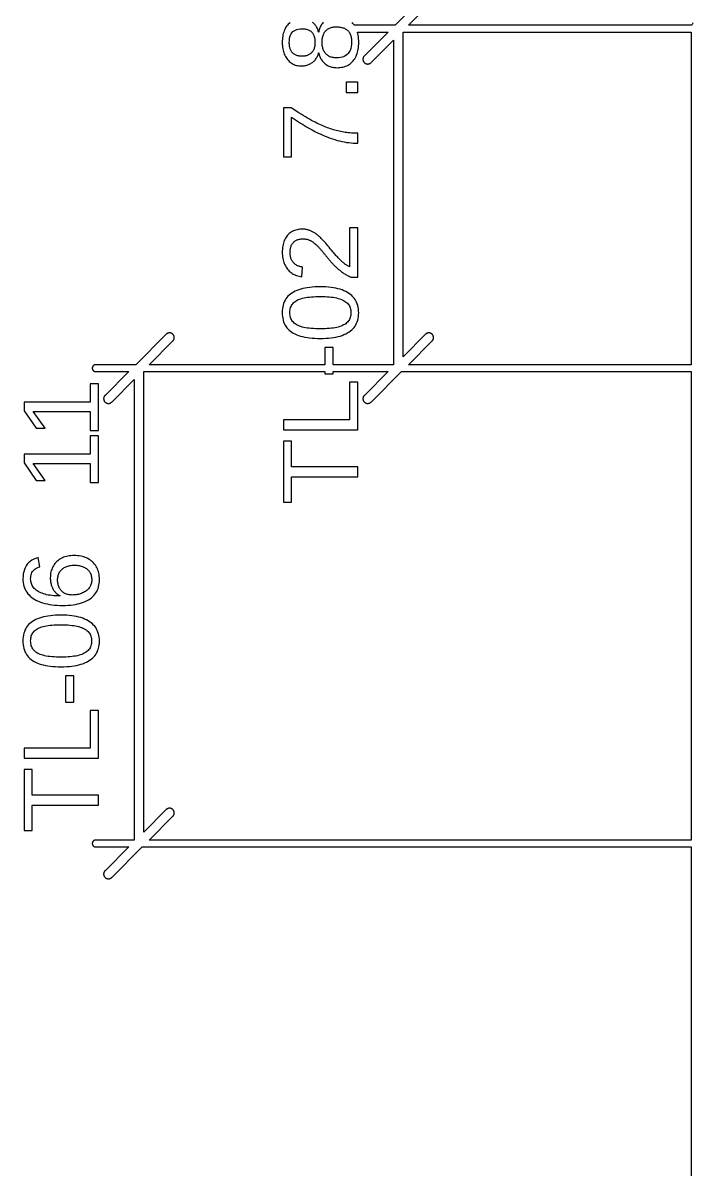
# Model space of a CAD drawing. Extents: x -27 to 133, y -77 to 15.
# Drawn here: x -15.69 to -0.18, y -26.39 to 0.13 of the extents above; entities that cross this region are included whole.
import ezdxf

# ---------------------------------------------------------------- set-up
doc = ezdxf.new("R2010")
doc.units = 0
doc.layers.get('0').update_dxf_attribs({"linetype": 'CONTINUOUS'})

msp = doc.modelspace()

# ---------------------------------------------------------------- linework, layer by layer
for points in [[(-6.37067, 0.78489), (-7.07556, 0.08), (-8, 0.08), (-8.00523, 0.07983), (-8.01044, 0.07932), (-8.01561, 0.07846), (-8.0162, 0.07832), (-8.02841, 0.0956), (-8.04809, 0.11966), (-8.06918, 0.14206)], [(-0.1785, 0.13697), (-0.18708, 0.125), (-0.19486, 0.1125), (-0.2018, 0.09952), (-0.20787, 0.0861), (-0.21017, 0.08), (-6.76444, 0.08), (-6.21511, 0.62933)], [(-9.50563, 0.14127), (-9.52653, 0.123), (-9.54642, 0.10298), (-9.56532, 0.08122), (-9.58302, 0.05796), (-9.5993, 0.03343), (-9.61417, 0.00765), (-9.62762, -0.0194), (-9.63965, -0.04772), (-9.65027, -0.0773), (-9.65947, -0.10814), (-9.66726, -0.14025), (-9.67363, -0.17362), (-9.67858, -0.20826), (-9.68212, -0.24416), (-9.68424, -0.28132), (-9.68495, -0.31975), (-9.68423, -0.35728), (-9.68206, -0.39361), (-9.67845, -0.42875), (-9.67339, -0.4627), (-9.66689, -0.49546), (-9.65895, -0.52703), (-9.64956, -0.55741), (-9.63872, -0.58659), (-9.62644, -0.61458), (-9.61272, -0.64138), (-9.59755, -0.66699), (-9.58093, -0.69141), (-9.56288, -0.71464), (-9.54366, -0.73639), (-9.52356, -0.75641), (-9.50258, -0.77468), (-9.48072, -0.79122), (-9.45797, -0.80602), (-9.43435, -0.81907), (-9.40984, -0.83038), (-9.38446, -0.83996), (-9.35819, -0.84779), (-9.33104, -0.85388), (-9.30301, -0.85823), (-9.2741, -0.86084), (-9.24431, -0.86171), (-9.22181, -0.86123), (-9.19976, -0.85979), (-9.17815, -0.85739), (-9.157, -0.85403), (-9.13629, -0.84971), (-9.11603, -0.84442), (-9.09622, -0.83818), (-9.07685, -0.83098), (-9.05794, -0.82281), (-9.03947, -0.81369), (-9.02145, -0.8036), (-9.00387, -0.79256), (-8.98675, -0.78055), (-8.9703, -0.76771), (-8.95477, -0.75417), (-8.94014, -0.73993), (-8.92643, -0.72499), (-8.91362, -0.70935), (-8.90173, -0.693), (-8.89074, -0.67596), (-8.88067, -0.65822), (-8.8715, -0.63977), (-8.86324, -0.62063), (-8.8559, -0.60078), (-8.84946, -0.58024), (-8.84394, -0.55899), (-8.83906, -0.55899), (-8.83477, -0.58177), (-8.82941, -0.60391), (-8.82298, -0.62542), (-8.81549, -0.6463), (-8.80692, -0.66654), (-8.79729, -0.68614), (-8.78658, -0.70511), (-8.77481, -0.72344), (-8.76196, -0.74114), (-8.74805, -0.7582), (-8.73307, -0.77463), (-8.71702, -0.79042), (-8.6999, -0.80557), (-8.68193, -0.81983), (-8.66333, -0.83296), (-8.64409, -0.84494), (-8.62421, -0.85578), (-8.6037, -0.86548), (-8.58255, -0.87404), (-8.56077, -0.88146), (-8.53835, -0.88773), (-8.5153, -0.89287), (-8.49161, -0.89686), (-8.46728, -0.89972), (-8.44232, -0.90143), (-8.41673, -0.902), (-8.38038, -0.90108), (-8.34534, -0.89831), (-8.31159, -0.89371), (-8.27915, -0.88726), (-8.24801, -0.87897), (-8.21816, -0.86884), (-8.18962, -0.85687), (-8.16237, -0.84306), (-8.13643, -0.82741), (-8.11179, -0.80991), (-8.08844, -0.79057), (-8.0664, -0.76939), (-8.04566, -0.74637), (-8.02634, -0.72171), (-8.00856, -0.69563), (-7.99233, -0.66813), (-7.97765, -0.63921), (-7.96451, -0.60886), (-7.95292, -0.57709), (-7.94287, -0.5439), (-7.93437, -0.50928), (-7.92741, -0.47325), (-7.922, -0.43579), (-7.91814, -0.39691), (-7.91582, -0.3566), (-7.91505, -0.31487), (-7.91584, -0.27209), (-7.9182, -0.23086), (-7.92213, -0.19119), (-7.92764, -0.15308), (-7.93473, -0.11654), (-7.94339, -0.08155), (-7.94386, -0.08), (-7.23556, -0.08), (-7.78489, -0.62933), (-7.78981, -0.63458), (-7.79438, -0.64014), (-7.79857, -0.64599), (-7.80237, -0.65211), (-7.80576, -0.65846), (-7.80873, -0.66501), (-7.81127, -0.67175), (-7.81336, -0.67864), (-7.81499, -0.68565), (-7.81617, -0.69275), (-7.81687, -0.69991), (-7.81711, -0.70711), (-7.81687, -0.7143), (-7.81617, -0.72147), (-7.81499, -0.72857), (-7.81336, -0.73558), (-7.81127, -0.74247), (-7.80873, -0.7492), (-7.80576, -0.75576), (-7.80237, -0.76211), (-7.79857, -0.76822), (-7.79438, -0.77407), (-7.78981, -0.77963), (-7.78489, -0.78489), (-7.77963, -0.78981), (-7.77407, -0.79438), (-7.76822, -0.79857), (-7.76211, -0.80237), (-7.75576, -0.80576), (-7.7492, -0.80873), (-7.74247, -0.81127), (-7.73558, -0.81336), (-7.72857, -0.81499), (-7.72146, -0.81617), (-7.7143, -0.81687), (-7.70711, -0.81711), (-7.69991, -0.81687), (-7.69275, -0.81617), (-7.68565, -0.81499), (-7.67864, -0.81336), (-7.67175, -0.81127), (-7.66501, -0.80873), (-7.65846, -0.80576), (-7.65211, -0.80237), (-7.64599, -0.79857), (-7.64014, -0.79438), (-7.63458, -0.78981), (-7.62933, -0.78489), (-7.11, -0.26556), (-7.11, -7.775), (-8.50583, -7.775), (-8.50583, -7.37663), (-8.70113, -7.37663), (-8.70113, -7.775), (-12.7644, -7.775), (-12.2151, -7.22567), (-12.2102, -7.22042), (-12.2056, -7.21486), (-12.2014, -7.20901), (-12.1976, -7.20289), (-12.1942, -7.19654), (-12.1913, -7.18999), (-12.1887, -7.18325), (-12.1866, -7.17636), (-12.185, -7.16935), (-12.1838, -7.16225), (-12.1831, -7.15509), (-12.1829, -7.14789), (-12.1831, -7.1407), (-12.1838, -7.13354), (-12.185, -7.12643), (-12.1866, -7.11942), (-12.1887, -7.11253), (-12.1913, -7.1058), (-12.1942, -7.09924), (-12.1976, -7.09289), (-12.2014, -7.08678), (-12.2056, -7.08093), (-12.2102, -7.07537), (-12.2151, -7.07011), (-12.2204, -7.06519), (-12.2259, -7.06062), (-12.2318, -7.05643), (-12.2379, -7.05263), (-12.2442, -7.04924), (-12.2508, -7.04627), (-12.2575, -7.04373), (-12.2644, -7.04164), (-12.2714, -7.04001), (-12.2785, -7.03883), (-12.2857, -7.03813), (-12.2929, -7.03789), (-12.3001, -7.03813), (-12.3073, -7.03883), (-12.3144, -7.04001), (-12.3214, -7.04164), (-12.3283, -7.04373), (-12.335, -7.04627), (-12.3415, -7.04924), (-12.3479, -7.05263), (-12.354, -7.05643), (-12.3599, -7.06062), (-12.3654, -7.06519), (-12.3707, -7.07011), (-13.0756, -7.775), (-14, -7.775), (-14.0052, -7.77517), (-14.0104, -7.77568), (-14.0156, -7.77654), (-14.0207, -7.77773), (-14.0257, -7.77925), (-14.0306, -7.78109), (-14.0354, -7.78325), (-14.04, -7.78572), (-14.0444, -7.78848), (-14.0487, -7.79153), (-14.0527, -7.79485), (-14.0566, -7.79843), (-14.0601, -7.80225), (-14.0635, -7.8063), (-14.0665, -7.81055), (-14.0693, -7.815), (-14.0717, -7.81962), (-14.0739, -7.82439), (-14.0758, -7.82928), (-14.0773, -7.83429), (-14.0785, -7.83939), (-14.0793, -7.84456), (-14.0798, -7.84977), (-14.08, -7.855), (-14.0798, -7.86023), (-14.0793, -7.86544), (-14.0785, -7.87061), (-14.0773, -7.87571), (-14.0758, -7.88072), (-14.0739, -7.88561), (-14.0717, -7.89038), (-14.0693, -7.895), (-14.0665, -7.89945), (-14.0635, -7.9037), (-14.0601, -7.90775), (-14.0566, -7.91157), (-14.0527, -7.91515), (-14.0487, -7.91847), (-14.0444, -7.92152), (-14.04, -7.92428), (-14.0354, -7.92675), (-14.0306, -7.92891), (-14.0257, -7.93075), (-14.0207, -7.93227), (-14.0156, -7.93346), (-14.0104, -7.93432), (-14.0052, -7.93483), (-14, -7.935), (-13.2356, -7.935), (-13.7849, -8.48433), (-13.7898, -8.48958), (-13.7944, -8.49514), (-13.7986, -8.50099), (-13.8024, -8.50711), (-13.8058, -8.51346), (-13.8087, -8.52001), (-13.8113, -8.52675), (-13.8134, -8.53364), (-13.815, -8.54065), (-13.8162, -8.54775), (-13.8169, -8.55491), (-13.8171, -8.56211), (-13.8169, -8.5693), (-13.8162, -8.57646), (-13.815, -8.58357), (-13.8134, -8.59058), (-13.8113, -8.59747), (-13.8087, -8.6042), (-13.8058, -8.61076), (-13.8024, -8.61711), (-13.7986, -8.62322), (-13.7944, -8.62907), (-13.7898, -8.63463), (-13.7849, -8.63989), (-13.7796, -8.64481), (-13.7741, -8.64938), (-13.7682, -8.65357), (-13.7621, -8.65737), (-13.7558, -8.66076), (-13.7492, -8.66373), (-13.7425, -8.66627), (-13.7356, -8.66836), (-13.7286, -8.66999), (-13.7215, -8.67117), (-13.7143, -8.67187), (-13.7071, -8.67211), (-13.6999, -8.67187), (-13.6927, -8.67117), (-13.6856, -8.66999), (-13.6786, -8.66836), (-13.6717, -8.66627), (-13.665, -8.66373), (-13.6585, -8.66076), (-13.6521, -8.65737), (-13.646, -8.65357), (-13.6401, -8.64938), (-13.6346, -8.64481), (-13.6293, -8.63989), (-13.11, -8.12056), (-13.11, -18.775), (-14, -18.775), (-14.0052, -18.7752), (-14.0104, -18.7757), (-14.0156, -18.7765), (-14.0207, -18.7777), (-14.0257, -18.7792), (-14.0306, -18.7811), (-14.0354, -18.7833), (-14.04, -18.7857), (-14.0444, -18.7885), (-14.0487, -18.7915), (-14.0527, -18.7949), (-14.0566, -18.7984), (-14.0601, -18.8023), (-14.0635, -18.8063), (-14.0665, -18.8106), (-14.0693, -18.815), (-14.0717, -18.8196), (-14.0739, -18.8244), (-14.0758, -18.8293), (-14.0773, -18.8343), (-14.0785, -18.8394), (-14.0793, -18.8446), (-14.0798, -18.8498), (-14.08, -18.855), (-14.0798, -18.8602), (-14.0793, -18.8654), (-14.0785, -18.8706), (-14.0773, -18.8757), (-14.0758, -18.8807), (-14.0739, -18.8856), (-14.0717, -18.8904), (-14.0693, -18.895), (-14.0665, -18.8994), (-14.0635, -18.9037), (-14.0601, -18.9077), (-14.0566, -18.9116), (-14.0527, -18.9151), (-14.0487, -18.9185), (-14.0444, -18.9215), (-14.04, -18.9243), (-14.0354, -18.9267), (-14.0306, -18.9289), (-14.0257, -18.9308), (-14.0207, -18.9323), (-14.0156, -18.9335), (-14.0104, -18.9343), (-14.0052, -18.9348), (-14, -18.935), (-13.2356, -18.935), (-13.7849, -19.4843), (-13.7898, -19.4896), (-13.7944, -19.4951), (-13.7986, -19.501), (-13.8024, -19.5071), (-13.8058, -19.5135), (-13.8087, -19.52), (-13.8113, -19.5267), (-13.8134, -19.5336), (-13.815, -19.5406), (-13.8162, -19.5477), (-13.8169, -19.5549), (-13.8171, -19.5621), (-13.8169, -19.5693), (-13.8162, -19.5765), (-13.815, -19.5836), (-13.8134, -19.5906), (-13.8113, -19.5975), (-13.8087, -19.6042), (-13.8058, -19.6108), (-13.8024, -19.6171), (-13.7986, -19.6232), (-13.7944, -19.6291), (-13.7898, -19.6346), (-13.7849, -19.6399), (-13.7796, -19.6448), (-13.7741, -19.6494), (-13.7682, -19.6536), (-13.7621, -19.6574), (-13.7558, -19.6608), (-13.7492, -19.6637), (-13.7425, -19.6663), (-13.7356, -19.6684), (-13.7286, -19.67), (-13.7215, -19.6712), (-13.7143, -19.6719), (-13.7071, -19.6721), (-13.6999, -19.6719), (-13.6927, -19.6712), (-13.6856, -19.67), (-13.6786, -19.6684), (-13.6717, -19.6663), (-13.665, -19.6637), (-13.6585, -19.6608), (-13.6521, -19.6574), (-13.646, -19.6536), (-13.6401, -19.6494), (-13.6346, -19.6448), (-13.6293, -19.6399), (-12.9244, -18.935), (-0.225, -18.935), (-0.225, -46)], [(-8.73444, 0.14958), (-8.74927, 0.13333), (-8.76307, 0.11621), (-8.77586, 0.09823), (-8.78763, 0.07938), (-8.79838, 0.05966), (-8.80811, 0.03907), (-8.81683, 0.01762), (-8.82452, -0.00469), (-8.83119, -0.02788), (-8.83685, -0.05192), (-8.84149, -0.07684), (-8.84639, -0.07684), (-8.85119, -0.05541), (-8.85696, -0.03469), (-8.86369, -0.01468), (-8.8714, 0.00463), (-8.88007, 0.02322), (-8.88971, 0.04111), (-8.90032, 0.0583), (-8.9119, 0.07477), (-8.92444, 0.09054), (-8.93796, 0.10559), (-8.95244, 0.11994), (-8.96789, 0.13359), (-8.9843, 0.14652)]]:
    msp.add_lwpolyline(points)
for points in [[(-9.25158, -0.63663), (-9.27265, -0.63519), (-9.29287, -0.63279), (-9.31223, -0.62943), (-9.33074, -0.6251), (-9.3484, -0.61982), (-9.36521, -0.61358), (-9.38116, -0.60637), (-9.39626, -0.59821), (-9.41051, -0.58908), (-9.42391, -0.579), (-9.43645, -0.56795), (-9.44814, -0.55595), (-9.45898, -0.54302), (-9.46895, -0.52922), (-9.47805, -0.51455), (-9.48628, -0.499), (-9.49365, -0.48258), (-9.50015, -0.46528), (-9.50578, -0.44711), (-9.51055, -0.42807), (-9.51445, -0.40815), (-9.51749, -0.38737), (-9.51965, -0.3657), (-9.52095, -0.34316), (-9.52139, -0.31975), (-9.51966, -0.27244), (-9.51448, -0.22892), (-9.50585, -0.18918), (-9.49377, -0.15323), (-9.47823, -0.12105), (-9.45924, -0.09267), (-9.4368, -0.06807), (-9.41091, -0.04725), (-9.38156, -0.03022), (-9.34877, -0.01698), (-9.31252, -0.00751), (-9.27281, -0.00184), (-9.22966, 0.00006), (-9.20558, -0.00043), (-9.18255, -0.00187), (-9.16057, -0.00427), (-9.13963, -0.00763), (-9.11974, -0.01195), (-9.1009, -0.01724), (-9.08311, -0.02348), (-9.06636, -0.03069), (-9.05066, -0.03885), (-9.03601, -0.04798), (-9.02241, -0.05807), (-9.00985, -0.06912), (-8.99834, -0.08113), (-8.98778, -0.09405), (-8.97806, -0.10785), (-8.96919, -0.12252), (-8.96116, -0.13806), (-8.95398, -0.15448), (-8.94764, -0.17178), (-8.94215, -0.18994), (-8.9375, -0.20899), (-8.9337, -0.2289), (-8.93074, -0.24969), (-8.92863, -0.27135), (-8.92736, -0.29389), (-8.92694, -0.3173), (-8.92739, -0.34037), (-8.92877, -0.36262), (-8.93106, -0.38405), (-8.93427, -0.40467), (-8.9384, -0.42447), (-8.94345, -0.44346), (-8.94941, -0.46163), (-8.95629, -0.47898), (-8.96408, -0.49552), (-8.9728, -0.51124), (-8.98243, -0.52614), (-8.99298, -0.54023), (-9.00444, -0.5535), (-9.01679, -0.56587), (-9.02996, -0.57725), (-9.04396, -0.58764), (-9.0588, -0.59704), (-9.07446, -0.60545), (-9.09095, -0.61287), (-9.10828, -0.6193), (-9.12643, -0.62474), (-9.14542, -0.62919), (-9.16523, -0.63266), (-9.18588, -0.63513), (-9.20735, -0.63661), (-9.22966, -0.63711)], [(-8.45812, -0.67441), (-8.48043, -0.67274), (-8.50197, -0.66996), (-8.52274, -0.66606), (-8.54273, -0.66106), (-8.56196, -0.65494), (-8.58041, -0.64771), (-8.59808, -0.63937), (-8.61499, -0.62991), (-8.63112, -0.61934), (-8.64648, -0.60766), (-8.66107, -0.59487), (-8.67488, -0.58097), (-8.68779, -0.56607), (-8.69967, -0.55031), (-8.71052, -0.53368), (-8.72033, -0.51619), (-8.72911, -0.49783), (-8.73686, -0.4786), (-8.74357, -0.45851), (-8.74925, -0.43755), (-8.7539, -0.41572), (-8.75752, -0.39303), (-8.7601, -0.36947), (-8.76165, -0.34504), (-8.76216, -0.31975), (-8.76168, -0.29373), (-8.76024, -0.26862), (-8.75784, -0.24442), (-8.75448, -0.22112), (-8.75016, -0.19874), (-8.74487, -0.17727), (-8.73863, -0.15671), (-8.73142, -0.13706), (-8.72326, -0.11832), (-8.71413, -0.10049), (-8.70404, -0.08356), (-8.69299, -0.06755), (-8.68098, -0.05245), (-8.66803, -0.03837), (-8.65415, -0.02541), (-8.63933, -0.01357), (-8.62358, -0.00287), (-8.6069, 0.00671), (-8.58929, 0.01516), (-8.57075, 0.02249), (-8.55127, 0.02868), (-8.53086, 0.03375), (-8.50952, 0.0377), (-8.48725, 0.04052), (-8.46405, 0.04221), (-8.43991, 0.04277), (-8.41159, 0.04225), (-8.38448, 0.04069), (-8.35858, 0.03809), (-8.33388, 0.03445), (-8.31039, 0.02977), (-8.28811, 0.02405), (-8.26703, 0.01728), (-8.24715, 0.00948), (-8.22849, 0.00064), (-8.21102, -0.00924), (-8.19477, -0.02016), (-8.17972, -0.03212), (-8.16588, -0.04512), (-8.15315, -0.05919), (-8.14144, -0.07433), (-8.13074, -0.09056), (-8.12107, -0.10787), (-8.11241, -0.12626), (-8.10477, -0.14574), (-8.09815, -0.1663), (-8.09255, -0.18795), (-8.08797, -0.21068), (-8.0844, -0.23449), (-8.08186, -0.25938), (-8.08033, -0.28536), (-8.07982, -0.31243), (-8.08192, -0.36606), (-8.08823, -0.41539), (-8.09874, -0.46044), (-8.11345, -0.5012), (-8.13237, -0.53767), (-8.15549, -0.56985), (-8.18281, -0.59774), (-8.21434, -0.62133), (-8.25007, -0.64064), (-8.29, -0.65566), (-8.33414, -0.66638), (-8.38249, -0.67282), (-8.43503, -0.67496)], [(-6.76444, -7.775), (-6.21511, -7.22567), (-6.21019, -7.22042), (-6.20562, -7.21486), (-6.20143, -7.20901), (-6.19763, -7.20289), (-6.19424, -7.19654), (-6.19127, -7.18999), (-6.18873, -7.18325), (-6.18664, -7.17636), (-6.18501, -7.16935), (-6.18383, -7.16225), (-6.18313, -7.15509), (-6.18289, -7.14789), (-6.18313, -7.1407), (-6.18383, -7.13354), (-6.18501, -7.12643), (-6.18664, -7.11942), (-6.18873, -7.11253), (-6.19127, -7.1058), (-6.19424, -7.09924), (-6.19763, -7.09289), (-6.20143, -7.08678), (-6.20562, -7.08093), (-6.21019, -7.07537), (-6.21511, -7.07011), (-6.22037, -7.06519), (-6.22593, -7.06062), (-6.23178, -7.05643), (-6.23789, -7.05263), (-6.24424, -7.04924), (-6.2508, -7.04627), (-6.25753, -7.04373), (-6.26442, -7.04164), (-6.27143, -7.04001), (-6.27854, -7.03883), (-6.2857, -7.03813), (-6.29289, -7.03789), (-6.30009, -7.03813), (-6.30725, -7.03883), (-6.31435, -7.04001), (-6.32136, -7.04164), (-6.32825, -7.04373), (-6.33499, -7.04627), (-6.34154, -7.04924), (-6.34789, -7.05263), (-6.35401, -7.05643), (-6.35986, -7.06062), (-6.36542, -7.06519), (-6.37067, -7.07011), (-6.89, -7.58944), (-6.89, -0.08), (-0.225, -0.08), (-0.225, -7.775)], [(-7.93946, -1.23894), (-8.20677, -1.23894), (-8.20677, -1.47695), (-7.93946, -1.47695)], [(-9.47257, -2.04341), (-9.40017, -2.09263), (-9.32908, -2.13963), (-9.2593, -2.18441), (-9.19082, -2.22698), (-9.12365, -2.26733), (-9.05779, -2.30546), (-8.99324, -2.34137), (-8.92999, -2.37507), (-8.86805, -2.40655), (-8.80742, -2.43581), (-8.7481, -2.46286), (-8.69008, -2.48769), (-8.63337, -2.5103), (-8.57753, -2.53097), (-8.52209, -2.54999), (-8.46706, -2.56736), (-8.41245, -2.58307), (-8.35825, -2.59713), (-8.30446, -2.60953), (-8.25108, -2.62028), (-8.19811, -2.62938), (-8.14556, -2.63682), (-8.09341, -2.64261), (-8.04168, -2.64674), (-7.99036, -2.64922), (-7.93946, -2.65005), (-7.93946, -2.42058), (-7.97598, -2.42026), (-8.01232, -2.4193), (-8.04846, -2.41769), (-8.08442, -2.41544), (-8.1202, -2.41255), (-8.15578, -2.40901), (-8.19118, -2.40483), (-8.22639, -2.40001), (-8.26141, -2.39455), (-8.29625, -2.38844), (-8.33089, -2.38169), (-8.36535, -2.3743), (-8.39963, -2.36626), (-8.43384, -2.35758), (-8.46813, -2.34826), (-8.50248, -2.3383), (-8.53692, -2.32769), (-8.57142, -2.31644), (-8.60599, -2.30455), (-8.64064, -2.29201), (-8.67536, -2.27884), (-8.71015, -2.26501), (-8.74502, -2.25055), (-8.77995, -2.23545), (-8.81496, -2.2197), (-8.85004, -2.20331), (-8.88619, -2.18568), (-8.9244, -2.16621), (-8.96469, -2.14491), (-9.00703, -2.12178), (-9.05144, -2.09681), (-9.09792, -2.07001), (-9.14646, -2.04137), (-9.19707, -2.0109), (-9.24975, -1.97859), (-9.30449, -1.94445), (-9.36129, -1.90847), (-9.42016, -1.87066), (-9.4811, -1.83101), (-9.65932, -1.83101), (-9.65932, -2.96743), (-9.47257, -2.96743)], [(-7.93946, -4.61056), (-8.12621, -4.61056), (-8.12621, -5.50771), (-8.13939, -5.5018), (-8.15266, -5.49535), (-8.166, -5.48834), (-8.17942, -5.48079), (-8.19293, -5.47269), (-8.20651, -5.46403), (-8.22017, -5.45483), (-8.23391, -5.44508), (-8.24773, -5.43479), (-8.26163, -5.42394), (-8.27561, -5.41254), (-8.28967, -5.4006), (-8.30381, -5.3881), (-8.31812, -5.37499), (-8.3327, -5.3612), (-8.34755, -5.34674), (-8.36266, -5.33159), (-8.37804, -5.31577), (-8.39369, -5.29926), (-8.40961, -5.28208), (-8.42579, -5.26422), (-8.44224, -5.24568), (-8.45895, -5.22646), (-8.47594, -5.20656), (-8.49319, -5.18598), (-8.5107, -5.16472), (-8.54198, -5.12645), (-8.57198, -5.09012), (-8.60069, -5.05575), (-8.62811, -5.02333), (-8.65425, -4.99286), (-8.67911, -4.96433), (-8.70267, -4.93776), (-8.72496, -4.91314), (-8.74595, -4.89047), (-8.76566, -4.86975), (-8.78409, -4.85098), (-8.80123, -4.83415), (-8.81708, -4.81928), (-8.83229, -4.80565), (-8.8475, -4.79255), (-8.86272, -4.77997), (-8.87793, -4.76792), (-8.89314, -4.75639), (-8.90835, -4.7454), (-8.92356, -4.73493), (-8.93877, -4.72499), (-8.95398, -4.71557), (-8.9692, -4.70668), (-8.98441, -4.69832), (-8.99962, -4.69049), (-9.01483, -4.68319), (-9.03005, -4.67641), (-9.04528, -4.67018), (-9.06053, -4.6645), (-9.07579, -4.65935), (-9.09107, -4.65475), (-9.10636, -4.65068), (-9.12166, -4.64716), (-9.13698, -4.64418), (-9.15231, -4.64174), (-9.16766, -4.63985), (-9.18302, -4.63849), (-9.19839, -4.63768), (-9.21378, -4.63741), (-9.24792, -4.63824), (-9.28083, -4.64072), (-9.31252, -4.64485), (-9.34299, -4.65064), (-9.37224, -4.65809), (-9.40027, -4.66718), (-9.42707, -4.67794), (-9.45266, -4.69034), (-9.47703, -4.7044), (-9.50017, -4.72012), (-9.5221, -4.73748), (-9.5428, -4.7565), (-9.56228, -4.77718), (-9.58043, -4.79939), (-9.59712, -4.82303), (-9.61237, -4.84809), (-9.62616, -4.87457), (-9.6385, -4.90247), (-9.64938, -4.9318), (-9.65882, -4.96255), (-9.66681, -4.99472), (-9.67334, -5.02831), (-9.67842, -5.06333), (-9.68205, -5.09977), (-9.68423, -5.13764), (-9.68495, -5.17693), (-9.68423, -5.21285), (-9.68206, -5.24775), (-9.67845, -5.28164), (-9.67339, -5.31451), (-9.66689, -5.34635), (-9.65895, -5.37719), (-9.64956, -5.407), (-9.63872, -5.43579), (-9.62644, -5.46357), (-9.61272, -5.49032), (-9.59755, -5.51606), (-9.58093, -5.54078), (-9.56288, -5.56448), (-9.5436, -5.58693), (-9.52333, -5.60788), (-9.50206, -5.62733), (-9.47979, -5.64529), (-9.45653, -5.66175), (-9.43227, -5.67672), (-9.40701, -5.6902), (-9.38076, -5.70218), (-9.35351, -5.71266), (-9.32526, -5.72165), (-9.29602, -5.72914), (-9.26578, -5.73514), (-9.23454, -5.73964), (-9.21378, -5.51504), (-9.23464, -5.51215), (-9.25477, -5.50838), (-9.27416, -5.50372), (-9.29283, -5.49817), (-9.31077, -5.49173), (-9.32798, -5.48441), (-9.34445, -5.47619), (-9.3602, -5.46709), (-9.37522, -5.4571), (-9.38951, -5.44622), (-9.40307, -5.43445), (-9.4159, -5.42179), (-9.428, -5.40824), (-9.43929, -5.39396), (-9.44967, -5.37909), (-9.45915, -5.36364), (-9.46773, -5.3476), (-9.47541, -5.33098), (-9.48218, -5.31377), (-9.48805, -5.29598), (-9.49302, -5.2776), (-9.49708, -5.25863), (-9.50024, -5.23908), (-9.5025, -5.21895), (-9.50385, -5.19823), (-9.5043, -5.17693), (-9.50384, -5.15459), (-9.50246, -5.13301), (-9.50014, -5.11221), (-9.49691, -5.09216), (-9.49275, -5.07289), (-9.48766, -5.05438), (-9.48165, -5.03663), (-9.47472, -5.01965), (-9.46686, -5.00344), (-9.45808, -4.98799), (-9.44837, -4.97331), (-9.43774, -4.95939), (-9.42618, -4.94624), (-9.41379, -4.93396), (-9.40064, -4.92266), (-9.38675, -4.91234), (-9.3721, -4.90301), (-9.3567, -4.89466), (-9.34055, -4.88729), (-9.32365, -4.8809), (-9.30599, -4.8755), (-9.28759, -4.87108), (-9.26843, -4.86764), (-9.24853, -4.86519), (-9.22787, -4.86371), (-9.20646, -4.86322), (-9.19044, -4.86351), (-9.17468, -4.86436), (-9.15918, -4.86579), (-9.14395, -4.86779), (-9.12897, -4.87035), (-9.11425, -4.87349), (-9.09979, -4.8772), (-9.08559, -4.88148), (-9.07165, -4.88633), (-9.05797, -4.89175), (-9.04455, -4.89775), (-9.03139, -4.90431), (-9.01848, -4.91144), (-9.00576, -4.91904), (-8.99312, -4.92699), (-8.98057, -4.93529), (-8.9681, -4.94395), (-8.95572, -4.95296), (-8.94343, -4.96232), (-8.93122, -4.97204), (-8.9191, -4.98212), (-8.90707, -4.99254), (-8.89512, -5.00332), (-8.88326, -5.01446), (-8.87148, -5.02594), (-8.8598, -5.03779), (-8.84815, -5.04992), (-8.83651, -5.06227), (-8.82487, -5.07485), (-8.81323, -5.08765), (-8.80159, -5.10068), (-8.78994, -5.11393), (-8.7783, -5.1274), (-8.76666, -5.1411), (-8.75502, -5.15502), (-8.74338, -5.16916), (-8.73174, -5.18353), (-8.72009, -5.19813), (-8.70845, -5.21294), (-8.69673, -5.22788), (-8.68486, -5.24284), (-8.67284, -5.25783), (-8.66067, -5.27283), (-8.64834, -5.28786), (-8.63587, -5.30291), (-8.62324, -5.31798), (-8.61046, -5.33307), (-8.59752, -5.34818), (-8.58444, -5.36332), (-8.5712, -5.37848), (-8.55781, -5.39365), (-8.54427, -5.40885), (-8.53054, -5.42401), (-8.51656, -5.43906), (-8.50233, -5.45399), (-8.48785, -5.46883), (-8.47313, -5.48355), (-8.45817, -5.49816), (-8.44296, -5.51267), (-8.4275, -5.52707), (-8.4118, -5.54136), (-8.39585, -5.55554), (-8.37965, -5.56962), (-8.36321, -5.58358), (-8.34653, -5.59744), (-8.32952, -5.61108), (-8.31212, -5.62439), (-8.29432, -5.63738), (-8.27612, -5.65005), (-8.25753, -5.66239), (-8.23854, -5.6744), (-8.21915, -5.68609), (-8.19936, -5.69745), (-8.17918, -5.70849), (-8.1586, -5.71921), (-8.13762, -5.72959), (-8.11624, -5.73966), (-8.09447, -5.7494), (-7.93946, -5.7494)], [(-8.73456, -7.16697), (-8.67158, -7.16433), (-8.61105, -7.15992), (-8.55298, -7.15375), (-8.49737, -7.14582), (-8.44421, -7.13613), (-8.3935, -7.12467), (-8.34526, -7.11146), (-8.29947, -7.09648), (-8.25613, -7.07974), (-8.21525, -7.06123), (-8.17683, -7.04097), (-8.14086, -7.01894), (-8.10745, -6.99515), (-8.07672, -6.96962), (-8.04866, -6.94234), (-8.02328, -6.91331), (-8.00056, -6.88254), (-7.98052, -6.85001), (-7.96315, -6.81574), (-7.94845, -6.77972), (-7.93643, -6.74195), (-7.92707, -6.70244), (-7.92039, -6.66117), (-7.91638, -6.61816), (-7.91505, -6.5734), (-7.91639, -6.52863), (-7.92042, -6.48556), (-7.92714, -6.44421), (-7.93654, -6.40457), (-7.94863, -6.36664), (-7.96341, -6.33043), (-7.98087, -6.29592), (-8.00103, -6.26313), (-8.02386, -6.23205), (-8.04939, -6.20268), (-8.0776, -6.17502), (-8.1085, -6.14907), (-8.14208, -6.12484), (-8.17822, -6.10236), (-8.21676, -6.08168), (-8.25772, -6.06279), (-8.30109, -6.04571), (-8.34688, -6.03042), (-8.39508, -6.01693), (-8.44568, -6.00524), (-8.49871, -5.99535), (-8.55414, -5.98726), (-8.61199, -5.98096), (-8.67225, -5.97646), (-8.73492, -5.97377), (-8.8, -5.97287), (-8.86615, -5.97372), (-8.92975, -5.97629), (-8.99081, -5.98057), (-9.04933, -5.98656), (-9.1053, -5.99426), (-9.15874, -6.00368), (-9.20963, -6.01481), (-9.25797, -6.02764), (-9.30378, -6.0422), (-9.34704, -6.05846), (-9.38776, -6.07643), (-9.42594, -6.09612), (-9.46157, -6.11752), (-9.49462, -6.14071), (-9.52502, -6.16579), (-9.55277, -6.19275), (-9.57789, -6.2216), (-9.60036, -6.25233), (-9.62019, -6.28495), (-9.63737, -6.31946), (-9.65191, -6.35585), (-9.6638, -6.39412), (-9.67306, -6.43428), (-9.67966, -6.47633), (-9.68363, -6.52026), (-9.68495, -6.56608), (-9.68364, -6.61316), (-9.67972, -6.65825), (-9.67319, -6.70136), (-9.66404, -6.74248), (-9.65227, -6.78162), (-9.63789, -6.81877), (-9.62089, -6.85393), (-9.60129, -6.88711), (-9.57906, -6.9183), (-9.55422, -6.9475), (-9.52677, -6.97472), (-9.4967, -6.99996), (-9.46402, -7.0232), (-9.42872, -7.0446), (-9.39078, -7.06429), (-9.35022, -7.08226), (-9.30703, -7.09852), (-9.26121, -7.11307), (-9.21276, -7.12591), (-9.16168, -7.13704), (-9.10797, -7.14645), (-9.05164, -7.15416), (-8.99267, -7.16015), (-8.93108, -7.16443), (-8.86685, -7.167), (-8.8, -7.16785)], [(-8.85677, -6.94517), (-8.91103, -6.9436), (-8.96277, -6.94098), (-9.012, -6.93732), (-9.05871, -6.93261), (-9.10291, -6.92685), (-9.1446, -6.92004), (-9.18378, -6.91218), (-9.22044, -6.90328), (-9.25458, -6.89334), (-9.28622, -6.88234), (-9.31534, -6.8703), (-9.34194, -6.85721), (-9.36632, -6.84292), (-9.38875, -6.82727), (-9.40923, -6.81028), (-9.42775, -6.79194), (-9.44433, -6.77224), (-9.45895, -6.7512), (-9.47163, -6.7288), (-9.48236, -6.70506), (-9.49113, -6.67996), (-9.49796, -6.65352), (-9.50283, -6.62572), (-9.50576, -6.59657), (-9.50673, -6.56608), (-9.50574, -6.53632), (-9.50278, -6.50788), (-9.49783, -6.48076), (-9.4909, -6.45497), (-9.482, -6.43049), (-9.47111, -6.40734), (-9.45825, -6.38551), (-9.44341, -6.365), (-9.42659, -6.34582), (-9.40779, -6.32795), (-9.38701, -6.31141), (-9.36425, -6.29619), (-9.33951, -6.28229), (-9.31257, -6.26956), (-9.28321, -6.25784), (-9.25141, -6.24715), (-9.21719, -6.23748), (-9.18055, -6.22882), (-9.14147, -6.22118), (-9.09997, -6.21456), (-9.05604, -6.20896), (-9.00969, -6.20438), (-8.96091, -6.20081), (-8.9097, -6.19827), (-8.85606, -6.19674), (-8.8, -6.19623), (-8.74589, -6.19676), (-8.69397, -6.19837), (-8.64425, -6.20104), (-8.59672, -6.20478), (-8.55139, -6.20959), (-8.50826, -6.21547), (-8.46732, -6.22242), (-8.42858, -6.23043), (-8.39203, -6.23952), (-8.35768, -6.24968), (-8.32552, -6.2609), (-8.29556, -6.27319), (-8.26779, -6.28655), (-8.24215, -6.30106), (-8.21857, -6.3168), (-8.19703, -6.33377), (-8.17754, -6.35196), (-8.16011, -6.37138), (-8.14473, -6.39203), (-8.13139, -6.41391), (-8.12011, -6.43702), (-8.11088, -6.46135), (-8.1037, -6.48692), (-8.09857, -6.51371), (-8.0955, -6.54172), (-8.09447, -6.57097), (-8.09548, -6.60039), (-8.09849, -6.62856), (-8.10351, -6.65549), (-8.11054, -6.68116), (-8.11957, -6.70558), (-8.13061, -6.72876), (-8.14367, -6.75068), (-8.15872, -6.77135), (-8.17579, -6.79078), (-8.19487, -6.80895), (-8.21595, -6.82588), (-8.23904, -6.84156), (-8.26414, -6.85598), (-8.29141, -6.86925), (-8.321, -6.88146), (-8.35291, -6.89261), (-8.38716, -6.9027), (-8.42373, -6.91172), (-8.46262, -6.91968), (-8.50384, -6.92658), (-8.54739, -6.93242), (-8.59326, -6.9372), (-8.64145, -6.94092), (-8.69198, -6.94357), (-8.74483, -6.94516), (-8.8, -6.9457)], [(-12.7644, -18.775), (-12.2151, -18.2257), (-12.2102, -18.2204), (-12.2056, -18.2149), (-12.2014, -18.209), (-12.1976, -18.2029), (-12.1942, -18.1965), (-12.1913, -18.19), (-12.1887, -18.1833), (-12.1866, -18.1764), (-12.185, -18.1694), (-12.1838, -18.1623), (-12.1831, -18.1551), (-12.1829, -18.1479), (-12.1831, -18.1407), (-12.1838, -18.1335), (-12.185, -18.1264), (-12.1866, -18.1194), (-12.1887, -18.1125), (-12.1913, -18.1058), (-12.1942, -18.0992), (-12.1976, -18.0929), (-12.2014, -18.0868), (-12.2056, -18.0809), (-12.2102, -18.0754), (-12.2151, -18.0701), (-12.2204, -18.0652), (-12.2259, -18.0606), (-12.2318, -18.0564), (-12.2379, -18.0526), (-12.2442, -18.0492), (-12.2508, -18.0463), (-12.2575, -18.0437), (-12.2644, -18.0416), (-12.2714, -18.04), (-12.2785, -18.0388), (-12.2857, -18.0381), (-12.2929, -18.0379), (-12.3001, -18.0381), (-12.3073, -18.0388), (-12.3144, -18.04), (-12.3214, -18.0416), (-12.3283, -18.0437), (-12.335, -18.0463), (-12.3415, -18.0492), (-12.3479, -18.0526), (-12.354, -18.0564), (-12.3599, -18.0606), (-12.3654, -18.0652), (-12.3707, -18.0701), (-12.89, -18.5894), (-12.89, -7.935), (-8.70113, -7.935), (-8.70113, -7.98694), (-8.50583, -7.98694), (-8.50583, -7.935), (-7.23556, -7.935), (-7.78489, -8.48433), (-7.78981, -8.48958), (-7.79438, -8.49514), (-7.79857, -8.50099), (-7.80237, -8.50711), (-7.80576, -8.51346), (-7.80873, -8.52001), (-7.81127, -8.52675), (-7.81336, -8.53364), (-7.81499, -8.54065), (-7.81617, -8.54775), (-7.81687, -8.55491), (-7.81711, -8.56211), (-7.81687, -8.5693), (-7.81617, -8.57646), (-7.81499, -8.58357), (-7.81336, -8.59058), (-7.81127, -8.59747), (-7.80873, -8.6042), (-7.80576, -8.61076), (-7.80237, -8.61711), (-7.79857, -8.62322), (-7.79438, -8.62907), (-7.78981, -8.63463), (-7.78489, -8.63989), (-7.77963, -8.64481), (-7.77407, -8.64938), (-7.76822, -8.65357), (-7.76211, -8.65737), (-7.75576, -8.66076), (-7.7492, -8.66373), (-7.74247, -8.66627), (-7.73558, -8.66836), (-7.72857, -8.66999), (-7.72146, -8.67117), (-7.7143, -8.67187), (-7.70711, -8.67211), (-7.69991, -8.67187), (-7.69275, -8.67117), (-7.68565, -8.66999), (-7.67864, -8.66836), (-7.67175, -8.66627), (-7.66501, -8.66373), (-7.65846, -8.66076), (-7.65211, -8.65737), (-7.64599, -8.65357), (-7.64014, -8.64938), (-7.63458, -8.64481), (-7.62933, -8.63989), (-6.92444, -7.935), (-0.225, -7.935), (-0.225, -18.775)], [(-13.9395, -8.21959), (-14.1262, -8.21959), (-14.1262, -8.63825), (-15.6593, -8.63825), (-15.6593, -8.84088), (-15.3798, -9.24735), (-15.1723, -9.24735), (-15.4494, -8.8592), (-14.1262, -8.8592), (-14.1262, -9.29739), (-13.9395, -9.29739)], [(-7.93946, -8.18111), (-8.12988, -8.18111), (-8.12988, -9.05018), (-9.65932, -9.05018), (-9.65932, -9.28332), (-7.93946, -9.28332)], [(-13.9395, -9.42442), (-14.1262, -9.42442), (-14.1262, -9.84308), (-15.6593, -9.84308), (-15.6593, -10.0457), (-15.3798, -10.4522), (-15.1723, -10.4522), (-15.4494, -10.064), (-14.1262, -10.064), (-14.1262, -10.5022), (-13.9395, -10.5022)], [(-9.4689, -10.3686), (-7.93946, -10.3686), (-7.93946, -10.1366), (-9.4689, -10.1366), (-9.4689, -9.54587), (-9.65932, -9.54587), (-9.65932, -10.9594), (-9.4689, -10.9594)], [(-14.6974, -13.3443), (-14.6374, -13.3416), (-14.5798, -13.337), (-14.5244, -13.3307), (-14.4714, -13.3225), (-14.4207, -13.3125), (-14.3724, -13.3006), (-14.3264, -13.287), (-14.2826, -13.2715), (-14.2413, -13.2542), (-14.2022, -13.2351), (-14.1655, -13.2142), (-14.1311, -13.1914), (-14.0991, -13.167), (-14.0697, -13.1409), (-14.0429, -13.1132), (-14.0186, -13.0839), (-13.9969, -13.0529), (-13.9777, -13.0204), (-13.9611, -12.9862), (-13.947, -12.9504), (-13.9355, -12.913), (-13.9266, -12.8739), (-13.9202, -12.8333), (-13.9163, -12.791), (-13.915, -12.7471), (-13.916, -12.7078), (-13.9188, -12.6698), (-13.9234, -12.6331), (-13.93, -12.5978), (-13.9383, -12.5637), (-13.9486, -12.5311), (-13.9607, -12.4997), (-13.9747, -12.4697), (-13.9905, -12.441), (-14.0082, -12.4136), (-14.0278, -12.3876), (-14.0492, -12.3628), (-14.0725, -12.3394), (-14.0974, -12.3176), (-14.1237, -12.2975), (-14.1513, -12.2791), (-14.1803, -12.2625), (-14.2106, -12.2477), (-14.2423, -12.2346), (-14.2753, -12.2232), (-14.3098, -12.2136), (-14.3455, -12.2057), (-14.3826, -12.1996), (-14.4211, -12.1953), (-14.461, -12.1926), (-14.5022, -12.1918), (-14.5402, -12.1926), (-14.5771, -12.1951), (-14.6128, -12.1992), (-14.6472, -12.205), (-14.6804, -12.2124), (-14.7124, -12.2215), (-14.7432, -12.2323), (-14.7728, -12.2447), (-14.8012, -12.2587), (-14.8283, -12.2745), (-14.8543, -12.2918), (-14.879, -12.3109), (-14.9025, -12.3315), (-14.9246, -12.3536), (-14.9448, -12.3769), (-14.9633, -12.4013), (-14.9801, -12.4268), (-14.995, -12.4536), (-15.0083, -12.4815), (-15.0197, -12.5105), (-15.0294, -12.5407), (-15.0373, -12.5721), (-15.0435, -12.6047), (-15.0479, -12.6384), (-15.0506, -12.6733), (-15.0514, -12.7093), (-15.0511, -12.7307), (-15.0501, -12.7517), (-15.0484, -12.7724), (-15.046, -12.7927), (-15.0429, -12.8126), (-15.0391, -12.8321), (-15.0346, -12.8513), (-15.0295, -12.87), (-15.0237, -12.8885), (-15.0171, -12.9065), (-15.0099, -12.9241), (-15.002, -12.9414), (-14.9935, -12.9583), (-14.9842, -12.9747), (-14.9744, -12.9906), (-14.9639, -13.0058), (-14.9528, -13.0205), (-14.941, -13.0346), (-14.9286, -13.0482), (-14.9156, -13.0611), (-14.902, -13.0735), (-14.8877, -13.0853), (-14.8728, -13.0965), (-14.8573, -13.1072), (-14.8412, -13.1173), (-14.8244, -13.1268), (-14.8746, -13.1261), (-14.9229, -13.1243), (-14.9693, -13.1213), (-15.0139, -13.117), (-15.0566, -13.1115), (-15.0975, -13.1048), (-15.1365, -13.0968), (-15.1736, -13.0877), (-15.2089, -13.0773), (-15.2424, -13.0657), (-15.274, -13.0529), (-15.3037, -13.0389), (-15.3316, -13.0236), (-15.3575, -13.0072), (-15.3813, -12.9899), (-15.4031, -12.9715), (-15.4228, -12.9521), (-15.4404, -12.9317), (-15.4559, -12.9103), (-15.4694, -12.8879), (-15.4808, -12.8645), (-15.4902, -12.8401), (-15.4974, -12.8147), (-15.5026, -12.7883), (-15.5057, -12.7609), (-15.5067, -12.7325), (-15.5055, -12.6998), (-15.5018, -12.6689), (-15.4956, -12.6398), (-15.4869, -12.6126), (-15.4757, -12.5872), (-15.462, -12.5636), (-15.4459, -12.5418), (-15.4272, -12.5218), (-15.4061, -12.5037), (-15.3825, -12.4874), (-15.3564, -12.4728), (-15.3279, -12.4602), (-15.2968, -12.4493), (-15.3346, -12.2394), (-15.3865, -12.2566), (-15.4341, -12.2773), (-15.4777, -12.3015), (-15.517, -12.329), (-15.5523, -12.3599), (-15.5834, -12.3942), (-15.6103, -12.432), (-15.6331, -12.4731), (-15.6518, -12.5177), (-15.6663, -12.5657), (-15.6767, -12.6171), (-15.6829, -12.6718), (-15.685, -12.73), (-15.6835, -12.7747), (-15.6793, -12.8177), (-15.6722, -12.8592), (-15.6623, -12.899), (-15.6496, -12.9372), (-15.634, -12.9739), (-15.6156, -13.0089), (-15.5943, -13.0423), (-15.5703, -13.0741), (-15.5434, -13.1043), (-15.5137, -13.1329), (-15.4811, -13.1599), (-15.4457, -13.1853), (-15.4077, -13.209), (-15.3672, -13.2308), (-15.3242, -13.2506), (-15.2788, -13.2686), (-15.231, -13.2847), (-15.1807, -13.2989), (-15.1279, -13.3112), (-15.0727, -13.3216), (-15.015, -13.3301), (-14.9549, -13.3367), (-14.8923, -13.3415), (-14.8272, -13.3443), (-14.7597, -13.3452)], [(-14.5687, -13.1042), (-14.5917, -13.1025), (-14.614, -13.0997), (-14.6354, -13.0958), (-14.656, -13.0908), (-14.6758, -13.0846), (-14.6948, -13.0773), (-14.713, -13.069), (-14.7304, -13.0594), (-14.747, -13.0488), (-14.7629, -13.037), (-14.7779, -13.0242), (-14.7921, -13.0102), (-14.8053, -12.9953), (-14.8175, -12.9797), (-14.8287, -12.9634), (-14.8388, -12.9464), (-14.8478, -12.9287), (-14.8558, -12.9102), (-14.8627, -12.8911), (-14.8685, -12.8713), (-14.8733, -12.8508), (-14.877, -12.8296), (-14.8797, -12.8077), (-14.8812, -12.7851), (-14.8818, -12.7618), (-14.8812, -12.737), (-14.8794, -12.7132), (-14.8764, -12.6901), (-14.8722, -12.6679), (-14.8668, -12.6466), (-14.8602, -12.6261), (-14.8524, -12.6065), (-14.8434, -12.5877), (-14.8332, -12.5698), (-14.8218, -12.5528), (-14.8092, -12.5365), (-14.7954, -12.5212), (-14.7805, -12.5067), (-14.7644, -12.4931), (-14.7473, -12.4807), (-14.7291, -12.4693), (-14.71, -12.459), (-14.6899, -12.4498), (-14.6687, -12.4417), (-14.6466, -12.4346), (-14.6234, -12.4287), (-14.5992, -12.4238), (-14.574, -12.42), (-14.5478, -12.4173), (-14.5206, -12.4157), (-14.4924, -12.4151), (-14.4641, -12.4157), (-14.4368, -12.4173), (-14.4105, -12.4199), (-14.385, -12.4237), (-14.3606, -12.4285), (-14.337, -12.4344), (-14.3145, -12.4413), (-14.2928, -12.4493), (-14.2721, -12.4584), (-14.2524, -12.4686), (-14.2336, -12.4798), (-14.2157, -12.4921), (-14.1988, -12.5055), (-14.183, -12.5198), (-14.1685, -12.5349), (-14.1552, -12.5508), (-14.1432, -12.5675), (-14.1325, -12.5851), (-14.123, -12.6034), (-14.1148, -12.6226), (-14.1078, -12.6425), (-14.1022, -12.6633), (-14.0977, -12.6849), (-14.0946, -12.7073), (-14.0927, -12.7305), (-14.092, -12.7545), (-14.0928, -12.7778), (-14.095, -12.8005), (-14.0988, -12.8225), (-14.1041, -12.8439), (-14.1108, -12.8646), (-14.1191, -12.8846), (-14.1288, -12.904), (-14.1401, -12.9227), (-14.1529, -12.9408), (-14.1672, -12.9582), (-14.1829, -12.975), (-14.2002, -12.9911), (-14.219, -13.0065), (-14.2389, -13.0211), (-14.2597, -13.0344), (-14.2814, -13.0466), (-14.3039, -13.0577), (-14.3273, -13.0676), (-14.3515, -13.0763), (-14.3766, -13.0838), (-14.4025, -13.0902), (-14.4293, -13.0955), (-14.4569, -13.0995), (-14.4854, -13.1024), (-14.5147, -13.1042), (-14.5449, -13.1048)], [(-14.7346, -14.764), (-14.6716, -14.7614), (-14.6111, -14.757), (-14.553, -14.7508), (-14.4974, -14.7429), (-14.4442, -14.7332), (-14.3935, -14.7217), (-14.3453, -14.7085), (-14.2995, -14.6935), (-14.2561, -14.6768), (-14.2152, -14.6583), (-14.1768, -14.638), (-14.1409, -14.616), (-14.1075, -14.5922), (-14.0767, -14.5667), (-14.0487, -14.5394), (-14.0233, -14.5104), (-14.0006, -14.4796), (-13.9805, -14.4471), (-13.9631, -14.4128), (-13.9485, -14.3768), (-13.9364, -14.339), (-13.9271, -14.2995), (-13.9204, -14.2582), (-13.9164, -14.2152), (-13.915, -14.1705), (-13.9164, -14.1257), (-13.9204, -14.0826), (-13.9271, -14.0413), (-13.9365, -14.0016), (-13.9486, -13.9637), (-13.9634, -13.9275), (-13.9809, -13.893), (-14.001, -13.8602), (-14.0239, -13.8291), (-14.0494, -13.7997), (-14.0776, -13.7721), (-14.1085, -13.7461), (-14.1421, -13.7219), (-14.1782, -13.6994), (-14.2168, -13.6787), (-14.2577, -13.6599), (-14.3011, -13.6428), (-14.3469, -13.6275), (-14.3951, -13.614), (-14.4457, -13.6023), (-14.4987, -13.5924), (-14.5541, -13.5843), (-14.612, -13.578), (-14.6722, -13.5735), (-14.7349, -13.5708), (-14.8, -13.5699), (-14.8661, -13.5708), (-14.9297, -13.5734), (-14.9908, -13.5776), (-15.0493, -13.5836), (-15.1053, -13.5913), (-15.1587, -13.6007), (-15.2096, -13.6119), (-15.258, -13.6247), (-15.3038, -13.6393), (-15.347, -13.6555), (-15.3878, -13.6735), (-15.4259, -13.6932), (-15.4616, -13.7146), (-15.4946, -13.7378), (-15.525, -13.7628), (-15.5528, -13.7898), (-15.5779, -13.8187), (-15.6004, -13.8494), (-15.6202, -13.882), (-15.6374, -13.9165), (-15.6519, -13.9529), (-15.6638, -13.9912), (-15.6731, -14.0313), (-15.6797, -14.0734), (-15.6836, -14.1173), (-15.685, -14.1631), (-15.6836, -14.2102), (-15.6797, -14.2553), (-15.6732, -14.2984), (-15.664, -14.3395), (-15.6523, -14.3787), (-15.6379, -14.4158), (-15.6209, -14.451), (-15.6013, -14.4842), (-15.5791, -14.5154), (-15.5542, -14.5446), (-15.5268, -14.5718), (-15.4967, -14.597), (-15.464, -14.6203), (-15.4287, -14.6417), (-15.3908, -14.6613), (-15.3502, -14.6793), (-15.307, -14.6956), (-15.2612, -14.7101), (-15.2128, -14.723), (-15.1617, -14.7341), (-15.108, -14.7435), (-15.0516, -14.7512), (-14.9927, -14.7572), (-14.9311, -14.7615), (-14.8669, -14.7641), (-14.8, -14.7649)], [(-14.8568, -14.5422), (-14.911, -14.5407), (-14.9628, -14.538), (-15.012, -14.5344), (-15.0587, -14.5297), (-15.1029, -14.5239), (-15.1446, -14.5171), (-15.1838, -14.5092), (-15.2204, -14.5003), (-15.2546, -14.4904), (-15.2862, -14.4794), (-15.3153, -14.4674), (-15.3419, -14.4543), (-15.3663, -14.44), (-15.3887, -14.4243), (-15.4092, -14.4073), (-15.4278, -14.389), (-15.4443, -14.3693), (-15.459, -14.3483), (-15.4716, -14.3259), (-15.4824, -14.3021), (-15.4911, -14.277), (-15.498, -14.2506), (-15.5028, -14.2228), (-15.5058, -14.1936), (-15.5067, -14.1631), (-15.5057, -14.1334), (-15.5028, -14.1049), (-15.4978, -14.0778), (-15.4909, -14.052), (-15.482, -14.0276), (-15.4711, -14.0044), (-15.4583, -13.9826), (-15.4434, -13.9621), (-15.4266, -13.9429), (-15.4078, -13.925), (-15.387, -13.9085), (-15.3643, -13.8932), (-15.3395, -13.8793), (-15.3126, -13.8666), (-15.2832, -13.8549), (-15.2514, -13.8442), (-15.2172, -13.8345), (-15.1805, -13.8259), (-15.1415, -13.8182), (-15.1, -13.8116), (-15.056, -13.806), (-15.0097, -13.8014), (-14.9609, -13.7979), (-14.9097, -13.7953), (-14.8561, -13.7938), (-14.8, -13.7933), (-14.7459, -13.7938), (-14.694, -13.7954), (-14.6442, -13.7981), (-14.5967, -13.8018), (-14.5514, -13.8067), (-14.5083, -13.8125), (-14.4673, -13.8195), (-14.4286, -13.8275), (-14.392, -13.8366), (-14.3577, -13.8467), (-14.3255, -13.858), (-14.2956, -13.8703), (-14.2678, -13.8836), (-14.2422, -13.8981), (-14.2186, -13.9139), (-14.197, -13.9308), (-14.1775, -13.949), (-14.1601, -13.9684), (-14.1447, -13.9891), (-14.1314, -14.011), (-14.1201, -14.0341), (-14.1109, -14.0584), (-14.1037, -14.084), (-14.0986, -14.1108), (-14.0955, -14.1388), (-14.0945, -14.168), (-14.0955, -14.1975), (-14.0985, -14.2256), (-14.1035, -14.2525), (-14.1105, -14.2782), (-14.1196, -14.3026), (-14.1306, -14.3258), (-14.1437, -14.3477), (-14.1587, -14.3684), (-14.1758, -14.3878), (-14.1949, -14.406), (-14.216, -14.4229), (-14.239, -14.4386), (-14.2641, -14.453), (-14.2914, -14.4663), (-14.321, -14.4785), (-14.3529, -14.4897), (-14.3872, -14.4998), (-14.4237, -14.5088), (-14.4626, -14.5167), (-14.5038, -14.5236), (-14.5474, -14.5295), (-14.5933, -14.5343), (-14.6415, -14.538), (-14.692, -14.5406), (-14.7448, -14.5422), (-14.8, -14.5428)], [(-14.5058, -14.9737), (-14.7011, -14.9737), (-14.7011, -15.584), (-14.5058, -15.584)], [(-13.9395, -15.7782), (-14.1299, -15.7782), (-14.1299, -16.6472), (-15.6593, -16.6472), (-15.6593, -16.8804), (-13.9395, -16.8804)], [(-15.4689, -17.9656), (-13.9395, -17.9656), (-13.9395, -17.7337), (-15.4689, -17.7337), (-15.4689, -17.1429), (-15.6593, -17.1429), (-15.6593, -18.5564), (-15.4689, -18.5564)]]:
    msp.add_lwpolyline(points, close=True)

doc.saveas('drawing.dxf')
